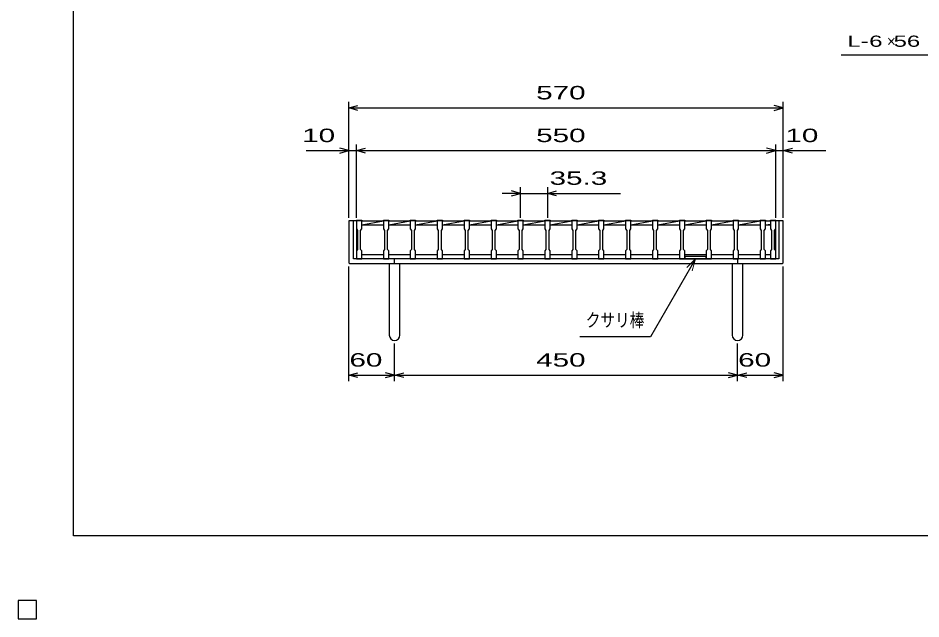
# Model space of a CAD drawing. Units: millimetres, scale not verified. Extents: x -1456 to 1385, y -1026 to 843.
# Drawn here: x -1456 to -271, y -1026 to -238 of the extents above; entities that cross this region are included whole.
import ezdxf
from ezdxf.enums import TextEntityAlignment as Align

# ---------------------------------------------------------------- set-up
doc = ezdxf.new("R2010")
doc.units = ezdxf.units.MM
doc.header["$LTSCALE"] = 8
for name, color, linetype, lineweight in [('0_2', 150, 'Continuous', 25), ('16', 3, 'Continuous', 25), ('19', 6, 'Continuous', 25), ('22', 4, 'Continuous', 25), ('24', 2, 'Continuous', 25), ('32', 4, 'Continuous', 25)]:
    doc.layers.add(name, color=color, linetype=linetype, lineweight=lineweight)
doc.styles.add('ベクトル', font='')
doc.styles.get('ベクトル').set_extended_font_data('ベクトル')

msp = doc.modelspace()

# ---------------------------------------------------------------- linework, layer by layer
at = {"layer": '0_2'}
for p, q in [((-1383.2, -917.2), (-1383.2, 842.8)), ((1384.8, -917.2), (-1383.2, -917.2)), ((-1432, -1002), (-1456, -1002)), ((-1456, -1002), (-1456, -1026)), ((-1432, -1002), (-1456, -1002)), ((-1456, -1002), (-1456, -1026)), ((-1432, -1002), (-1456, -1002)), ((-1456, -1002), (-1456, -1026)), ((-1432, -1002), (-1456, -1002)), ((-1456, -1002), (-1456, -1026)), ((-1432, -1002), (-1456, -1002)), ((-1456, -1002), (-1456, -1026)), ((-1432, -1026), (-1432, -1002)), ((-1432, -1026), (-1432, -1002)), ((-1432, -1026), (-1432, -1002)), ((-1432, -1026), (-1432, -1002)), ((-1432, -1026), (-1432, -1002)), ((-1456, -1026), (-1432, -1026)), ((-1456, -1026), (-1432, -1026)), ((-1456, -1026), (-1432, -1026)), ((-1456, -1026), (-1432, -1026)), ((-1456, -1026), (-1432, -1026))]:
    msp.add_line(p, q, dxfattribs=at)
at = {"layer": '16'}
for p, q in [((-1012, -504), (-1012, -503.3)), ((-1012, -503.3), (-1005, -503.3)), ((-1012, -504), (-1012, -514.5)), ((-1005, -504), (-1012, -504)), ((-1012, -504), (-1012, -548)), ((-1005, -503.3), (-1005, -504)), ((-1005, -514.5), (-1005, -504)), ((-1005, -504), (-976.7, -504)), ((-1005, -509.5), (-976.7, -504)), ((-976.7, -504), (-976.7, -503.3)), ((-976.7, -503.3), (-969.7, -503.3)), ((-976.7, -504), (-976.7, -514.5)), ((-969.7, -504), (-976.7, -504)), ((-969.7, -503.3), (-969.7, -504)), ((-969.7, -514.5), (-969.7, -504)), ((-969.7, -504), (-941.4, -504)), ((-969.7, -509.5), (-941.4, -504)), ((-941.4, -504), (-941.4, -503.3)), ((-941.4, -503.3), (-934.4, -503.3)), ((-941.4, -504), (-941.4, -514.5)), ((-934.4, -504), (-941.4, -504)), ((-934.4, -503.3), (-934.4, -504)), ((-934.4, -514.5), (-934.4, -504)), ((-934.4, -504), (-906.1, -504)), ((-934.4, -509.5), (-906.1, -504)), ((-906.1, -504), (-906.1, -503.3)), ((-906.1, -503.3), (-899.1, -503.3)), ((-906.1, -504), (-906.1, -514.5)), ((-899.1, -504), (-906.1, -504)), ((-899.1, -503.3), (-899.1, -504)), ((-899.1, -514.5), (-899.1, -504)), ((-899.1, -504), (-870.8, -504)), ((-899.1, -509.5), (-870.8, -504)), ((-870.8, -504), (-870.8, -503.3)), ((-870.8, -503.3), (-863.8, -503.3)), ((-870.8, -504), (-870.8, -514.5)), ((-863.8, -504), (-870.8, -504)), ((-863.8, -503.3), (-863.8, -504)), ((-863.8, -514.5), (-863.8, -504)), ((-863.8, -504), (-835.5, -504)), ((-863.8, -509.5), (-835.5, -504)), ((-835.5, -504), (-835.5, -503.3)), ((-835.5, -503.3), (-828.5, -503.3)), ((-835.5, -504), (-835.5, -514.5)), ((-828.5, -504), (-835.5, -504)), ((-828.5, -503.3), (-828.5, -504)), ((-828.5, -514.5), (-828.5, -504)), ((-828.5, -504), (-800.2, -504)), ((-828.5, -509.5), (-800.2, -504)), ((-800.2, -504), (-800.2, -503.3)), ((-800.2, -503.3), (-793.2, -503.3)), ((-800.2, -504), (-800.2, -514.5)), ((-793.2, -504), (-800.2, -504)), ((-793.2, -503.3), (-793.2, -504)), ((-793.2, -514.5), (-793.2, -504)), ((-793.2, -504), (-764.9, -504)), ((-793.2, -509.5), (-764.9, -504)), ((-764.9, -504), (-764.9, -503.3)), ((-764.9, -503.3), (-757.9, -503.3)), ((-764.9, -504), (-764.9, -514.5)), ((-757.9, -504), (-764.9, -504)), ((-757.9, -503.3), (-757.9, -504)), ((-757.9, -514.5), (-757.9, -504)), ((-757.9, -504), (-729.6, -504)), ((-757.9, -509.5), (-729.6, -504)), ((-729.6, -504), (-729.6, -503.3)), ((-729.6, -503.3), (-722.6, -503.3)), ((-729.6, -504), (-729.6, -514.5)), ((-722.6, -504), (-729.6, -504)), ((-722.6, -503.3), (-722.6, -504)), ((-722.6, -514.5), (-722.6, -504)), ((-722.6, -504), (-694.3, -504)), ((-722.6, -509.5), (-694.3, -504)), ((-694.3, -504), (-694.3, -503.3)), ((-694.3, -503.3), (-687.3, -503.3)), ((-694.3, -504), (-694.3, -514.5)), ((-687.3, -504), (-694.3, -504)), ((-687.3, -503.3), (-687.3, -504)), ((-687.3, -514.5), (-687.3, -504)), ((-687.3, -504), (-659, -504)), ((-687.3, -509.5), (-659, -504)), ((-659, -504), (-659, -503.3)), ((-659, -503.3), (-652, -503.3)), ((-659, -504), (-659, -514.5)), ((-652, -504), (-659, -504)), ((-652, -503.3), (-652, -504)), ((-652, -514.5), (-652, -504)), ((-652, -504), (-623.7, -504)), ((-652, -509.5), (-623.7, -504)), ((-623.7, -504), (-623.7, -503.3)), ((-623.7, -503.3), (-616.7, -503.3)), ((-623.7, -504), (-623.7, -514.5)), ((-616.7, -504), (-623.7, -504)), ((-616.7, -503.3), (-616.7, -504)), ((-616.7, -514.5), (-616.7, -504)), ((-616.7, -504), (-588.4, -504)), ((-616.7, -509.5), (-588.4, -504)), ((-588.4, -504), (-588.4, -503.3)), ((-588.4, -503.3), (-581.4, -503.3)), ((-588.4, -504), (-588.4, -514.5)), ((-581.4, -504), (-588.4, -504)), ((-581.4, -503.3), (-581.4, -504)), ((-581.4, -514.5), (-581.4, -504)), ((-581.4, -504), (-553.1, -504)), ((-581.4, -509.5), (-553.1, -504)), ((-553.1, -504), (-553.1, -503.3)), ((-553.1, -503.3), (-546.1, -503.3)), ((-553.1, -504), (-553.1, -514.5)), ((-546.1, -504), (-553.1, -504)), ((-546.1, -503.3), (-546.1, -504)), ((-546.1, -514.5), (-546.1, -504)), ((-546.1, -504), (-517.8, -504)), ((-546.1, -509.5), (-517.8, -504)), ((-517.8, -504), (-517.8, -503.3)), ((-517.8, -503.3), (-510.8, -503.3)), ((-517.8, -504), (-517.8, -514.5)), ((-510.8, -504), (-517.8, -504)), ((-510.8, -503.3), (-510.8, -504)), ((-510.8, -514.5), (-510.8, -504)), ((-510.8, -504), (-482.5, -504)), ((-510.8, -509.5), (-482.5, -504)), ((-482.5, -504), (-482.5, -503.3)), ((-482.5, -503.3), (-475.5, -503.3)), ((-482.5, -504), (-482.5, -514.5)), ((-475.5, -504), (-482.5, -504)), ((-475.5, -503.3), (-475.5, -504)), ((-475.5, -514.5), (-475.5, -504)), ((-475.5, -504), (-469, -504)), ((-475.5, -509.5), (-469, -508.237)), ((-469, -504), (-469, -503.3)), ((-469, -503.3), (-462, -503.3)), ((-469, -504), (-469, -514.5)), ((-462, -504), (-469, -504)), ((-462, -503.3), (-462, -504)), ((-462, -514.5), (-462, -504)), ((-462, -548), (-462, -504)), ((-1012, -514.5), (-1010.5, -516.5)), ((-1010.5, -516.5), (-1010.5, -541.5)), ((-1006.5, -516.5), (-1005, -514.5)), ((-1006.5, -541.5), (-1006.5, -516.5)), ((-1005, -509.5), (-976.7, -509.5)), ((-976.7, -514.5), (-975.2, -516.5)), ((-975.2, -516.5), (-975.2, -541.5)), ((-971.2, -516.5), (-969.7, -514.5)), ((-971.2, -541.5), (-971.2, -516.5)), ((-969.7, -509.5), (-941.4, -509.5)), ((-941.4, -514.5), (-939.9, -516.5)), ((-939.9, -516.5), (-939.9, -541.5)), ((-935.9, -516.5), (-934.4, -514.5)), ((-935.9, -541.5), (-935.9, -516.5)), ((-934.4, -509.5), (-906.1, -509.5)), ((-906.1, -514.5), (-904.6, -516.5)), ((-904.6, -516.5), (-904.6, -541.5)), ((-900.6, -516.5), (-899.1, -514.5)), ((-900.6, -541.5), (-900.6, -516.5)), ((-899.1, -509.5), (-870.8, -509.5)), ((-870.8, -514.5), (-869.3, -516.5)), ((-869.3, -516.5), (-869.3, -541.5)), ((-865.3, -516.5), (-863.8, -514.5)), ((-865.3, -541.5), (-865.3, -516.5)), ((-863.8, -509.5), (-835.5, -509.5)), ((-835.5, -514.5), (-834, -516.5)), ((-834, -516.5), (-834, -541.5)), ((-830, -516.5), (-828.5, -514.5)), ((-830, -541.5), (-830, -516.5)), ((-828.5, -509.5), (-800.2, -509.5)), ((-800.2, -514.5), (-798.7, -516.5)), ((-798.7, -516.5), (-798.7, -541.5)), ((-794.7, -516.5), (-793.2, -514.5)), ((-794.7, -541.5), (-794.7, -516.5)), ((-793.2, -509.5), (-764.9, -509.5)), ((-764.9, -514.5), (-763.4, -516.5)), ((-763.4, -516.5), (-763.4, -541.5)), ((-759.4, -516.5), (-757.9, -514.5)), ((-759.4, -541.5), (-759.4, -516.5)), ((-757.9, -509.5), (-729.6, -509.5)), ((-729.6, -514.5), (-728.1, -516.5)), ((-728.1, -516.5), (-728.1, -541.5)), ((-724.1, -516.5), (-722.6, -514.5)), ((-724.1, -541.5), (-724.1, -516.5)), ((-722.6, -509.5), (-694.3, -509.5)), ((-694.3, -514.5), (-692.8, -516.5)), ((-692.8, -516.5), (-692.8, -541.5)), ((-688.8, -516.5), (-687.3, -514.5)), ((-688.8, -541.5), (-688.8, -516.5)), ((-687.3, -509.5), (-659, -509.5)), ((-659, -514.5), (-657.5, -516.5)), ((-657.5, -516.5), (-657.5, -541.5)), ((-653.5, -516.5), (-652, -514.5)), ((-653.5, -541.5), (-653.5, -516.5)), ((-652, -509.5), (-623.7, -509.5)), ((-623.7, -514.5), (-622.2, -516.5)), ((-622.2, -516.5), (-622.2, -541.5)), ((-618.2, -516.5), (-616.7, -514.5)), ((-618.2, -541.5), (-618.2, -516.5)), ((-616.7, -509.5), (-588.4, -509.5)), ((-588.4, -514.5), (-586.9, -516.5)), ((-586.9, -516.5), (-586.9, -541.5)), ((-582.9, -516.5), (-581.4, -514.5)), ((-582.9, -541.5), (-582.9, -516.5)), ((-581.4, -509.5), (-553.1, -509.5)), ((-553.1, -514.5), (-551.6, -516.5)), ((-551.6, -516.5), (-551.6, -541.5)), ((-547.6, -516.5), (-546.1, -514.5)), ((-547.6, -541.5), (-547.6, -516.5)), ((-546.1, -509.5), (-517.8, -509.5)), ((-517.8, -514.5), (-516.3, -516.5)), ((-516.3, -516.5), (-516.3, -541.5)), ((-512.3, -516.5), (-510.8, -514.5)), ((-512.3, -541.5), (-512.3, -516.5)), ((-510.8, -509.5), (-482.5, -509.5)), ((-482.5, -514.5), (-481, -516.5)), ((-481, -516.5), (-481, -541.5)), ((-477, -516.5), (-475.5, -514.5)), ((-477, -541.5), (-477, -516.5)), ((-475.5, -509.5), (-469, -509.5)), ((-469, -514.5), (-467.5, -516.5)), ((-467.5, -516.5), (-467.5, -541.5)), ((-463.5, -516.5), (-462, -514.5)), ((-463.5, -541.5), (-463.5, -516.5)), ((-1010.5, -541.5), (-1012, -543.5)), ((-1012, -543.5), (-1012, -554)), ((-1005, -543.5), (-1006.5, -541.5)), ((-1005, -554), (-1005, -543.5)), ((-975.2, -541.5), (-976.7, -543.5)), ((-976.7, -543.5), (-976.7, -554)), ((-969.7, -543.5), (-971.2, -541.5)), ((-969.7, -554), (-969.7, -543.5)), ((-939.9, -541.5), (-941.4, -543.5)), ((-941.4, -543.5), (-941.4, -554)), ((-934.4, -543.5), (-935.9, -541.5)), ((-934.4, -554), (-934.4, -543.5)), ((-904.6, -541.5), (-906.1, -543.5)), ((-906.1, -543.5), (-906.1, -554)), ((-899.1, -543.5), (-900.6, -541.5)), ((-899.1, -554), (-899.1, -543.5)), ((-869.3, -541.5), (-870.8, -543.5)), ((-870.8, -543.5), (-870.8, -554)), ((-863.8, -543.5), (-865.3, -541.5)), ((-863.8, -554), (-863.8, -543.5)), ((-834, -541.5), (-835.5, -543.5)), ((-835.5, -543.5), (-835.5, -554)), ((-828.5, -543.5), (-830, -541.5)), ((-828.5, -554), (-828.5, -543.5)), ((-798.7, -541.5), (-800.2, -543.5)), ((-800.2, -543.5), (-800.2, -554)), ((-793.2, -543.5), (-794.7, -541.5)), ((-793.2, -554), (-793.2, -543.5)), ((-763.4, -541.5), (-764.9, -543.5)), ((-764.9, -543.5), (-764.9, -554)), ((-757.9, -543.5), (-759.4, -541.5)), ((-757.9, -554), (-757.9, -543.5)), ((-728.1, -541.5), (-729.6, -543.5)), ((-729.6, -543.5), (-729.6, -554)), ((-722.6, -543.5), (-724.1, -541.5)), ((-722.6, -554), (-722.6, -543.5)), ((-692.8, -541.5), (-694.3, -543.5)), ((-694.3, -543.5), (-694.3, -554)), ((-687.3, -543.5), (-688.8, -541.5)), ((-687.3, -554), (-687.3, -543.5)), ((-657.5, -541.5), (-659, -543.5)), ((-659, -543.5), (-659, -554)), ((-652, -543.5), (-653.5, -541.5)), ((-652, -554), (-652, -543.5)), ((-622.2, -541.5), (-623.7, -543.5)), ((-623.7, -543.5), (-623.7, -554)), ((-616.7, -543.5), (-618.2, -541.5)), ((-616.7, -554), (-616.7, -543.5)), ((-586.9, -541.5), (-588.4, -543.5)), ((-588.4, -543.5), (-588.4, -554)), ((-581.4, -543.5), (-582.9, -541.5)), ((-581.4, -554), (-581.4, -543.5)), ((-551.6, -541.5), (-553.1, -543.5)), ((-553.1, -543.5), (-553.1, -554)), ((-546.1, -543.5), (-547.6, -541.5)), ((-546.1, -554), (-546.1, -543.5)), ((-516.3, -541.5), (-517.8, -543.5)), ((-517.8, -543.5), (-517.8, -554)), ((-510.8, -543.5), (-512.3, -541.5)), ((-510.8, -554), (-510.8, -543.5)), ((-481, -541.5), (-482.5, -543.5)), ((-482.5, -543.5), (-482.5, -554)), ((-475.5, -543.5), (-477, -541.5)), ((-475.5, -554), (-475.5, -543.5)), ((-467.5, -541.5), (-469, -543.5)), ((-469, -543.5), (-469, -554)), ((-462, -543.5), (-463.5, -541.5)), ((-462, -554), (-462, -543.5)), ((-1012, -554), (-1005, -554)), ((-1005, -548), (-976.7, -548)), ((-976.7, -554), (-969.7, -554)), ((-969.7, -548), (-941.4, -548)), ((-941.4, -554), (-934.4, -554)), ((-934.4, -548), (-906.1, -548)), ((-906.1, -554), (-899.1, -554)), ((-899.1, -548), (-870.8, -548)), ((-870.8, -554), (-863.8, -554)), ((-863.8, -548), (-835.5, -548)), ((-835.5, -554), (-828.5, -554)), ((-828.5, -548), (-800.2, -548)), ((-800.2, -554), (-793.2, -554)), ((-793.2, -548), (-764.9, -548)), ((-764.9, -554), (-757.9, -554)), ((-757.9, -548), (-729.6, -548)), ((-729.6, -554), (-722.6, -554)), ((-722.6, -548), (-694.3, -548)), ((-694.3, -554), (-687.3, -554)), ((-687.3, -548), (-659, -548)), ((-659, -554), (-652, -554)), ((-652, -548), (-623.7, -548)), ((-623.7, -554), (-616.7, -554)), ((-616.7, -548), (-588.4, -548)), ((-588.4, -554), (-581.4, -554)), ((-581.4, -548), (-553.1, -548)), ((-553.1, -554), (-546.1, -554)), ((-546.1, -548), (-517.8, -548)), ((-517.8, -554), (-510.8, -554)), ((-510.8, -548), (-482.5, -548)), ((-482.5, -554), (-475.5, -554)), ((-475.5, -548), (-469, -548)), ((-469, -554), (-462, -554)), ((-1432, -1002), (-1456, -1002)), ((-1456, -1002), (-1456, -1026)), ((-1432, -1002), (-1456, -1002)), ((-1456, -1002), (-1456, -1026)), ((-1432, -1002), (-1456, -1002)), ((-1456, -1002), (-1456, -1026)), ((-1432, -1002), (-1456, -1002)), ((-1456, -1002), (-1456, -1026)), ((-1432, -1002), (-1456, -1002)), ((-1456, -1002), (-1456, -1026)), ((-1432, -1026), (-1432, -1002)), ((-1432, -1026), (-1432, -1002)), ((-1432, -1026), (-1432, -1002)), ((-1432, -1026), (-1432, -1002)), ((-1432, -1026), (-1432, -1002)), ((-1456, -1026), (-1432, -1026)), ((-1456, -1026), (-1432, -1026)), ((-1456, -1026), (-1432, -1026)), ((-1456, -1026), (-1432, -1026)), ((-1456, -1026), (-1432, -1026))]:
    msp.add_line(p, q, dxfattribs=at)
at = {"layer": '19'}
for p, q in [((-1012, -504), (-1022, -504)), ((-1022, -504), (-1022, -559)), ((-1016, -554), (-1016, -504)), ((-452, -504), (-462, -504)), ((-458, -504), (-458, -554)), ((-452, -559), (-452, -504)), ((-458, -554), (-1016, -554)), ((-962, -560), (-962, -554)), ((-512, -554), (-512, -560)), ((-1022, -559), (-1021, -560)), ((-1021, -560), (-453, -560)), ((-969, -560), (-969, -654)), ((-955, -654), (-955, -560)), ((-519, -560), (-519, -654)), ((-505, -654), (-505, -560)), ((-453, -560), (-452, -559))]:
    msp.add_line(p, q, dxfattribs=at)
at = {"layer": '19', "color": 4}
for p, q in [((-567.25, -554), (-626.297, -656.272)), ((-626.297, -656.272), (-719.097, -656.272))]:
    msp.add_line(p, q, dxfattribs=at)
at = {"layer": '19', "color": 3}
for p, q in [((-553.1, -551), (-581.4, -551)), ((-581.4, -551), (-581.4, -554)), ((-581.4, -554), (-553.1, -554)), ((-553.1, -554), (-553.1, -551))]:
    msp.add_line(p, q, dxfattribs=at)
at = {"layer": '19', "color": 4, "lineweight": 13}
for p, q in [((-567.25, -554), (-578.564, -565.314)), ((-571.391, -569.455), (-567.25, -554))]:
    msp.add_line(p, q, dxfattribs=at)
at = {"layer": '19'}
for centre in [(-962, -654), (-512, -654)]:
    msp.add_arc(centre, 7, 180, 0, dxfattribs=at)
at = {"layer": '22'}
for p, q in [((-376, -286.5), (-216, -286.5)), ((-1022, -500), (-1022, -348)), ((-1022, -356), (-1010, -352.8)), ((-452, -356), (-464, -352.8)), ((-452, -500), (-452, -348)), ((-1022, -356), (-452, -356)), ((-1010, -359.2), (-1022, -356)), ((-464, -359.2), (-452, -356)), ((-1078, -412), (-1022, -412)), ((-1022, -412), (-1034, -408.8)), ((-1034, -415.2), (-1022, -412)), ((-1022, -500), (-1022, -404)), ((-1022, -412), (-1012, -412)), ((-1012, -500), (-1012, -404)), ((-1012, -412), (-1000, -408.8)), ((-1000, -415.2), (-1012, -412)), ((-1012, -412), (-462, -412)), ((-462, -412), (-474, -408.8)), ((-474, -415.2), (-462, -412)), ((-462, -500), (-462, -404)), ((-462, -412), (-452, -412)), ((-452, -500), (-452, -404)), ((-452, -412), (-440, -408.8)), ((-440, -415.2), (-452, -412)), ((-452, -412), (-396, -412)), ((-796.7, -500), (-796.7, -460)), ((-761.4, -460), (-761.4, -500)), ((-796.7, -468), (-820.7, -468)), ((-796.7, -468), (-808.7, -464.8)), ((-808.7, -471.2), (-796.7, -468)), ((-796.7, -468), (-761.4, -468)), ((-761.4, -468), (-749.4, -464.8)), ((-749.4, -471.2), (-761.4, -468)), ((-761.4, -468), (-665.4, -468)), ((-1022, -714.4), (-1022, -564)), ((-452, -714.4), (-452, -564)), ((-962, -714.4), (-962, -664.8)), ((-512, -714.4), (-512, -664.8)), ((-1022, -706.4), (-1010, -703.2)), ((-1010, -709.6), (-1022, -706.4)), ((-1022, -706.4), (-962, -706.4)), ((-962, -706.4), (-974, -703.2)), ((-974, -709.6), (-962, -706.4)), ((-962, -706.4), (-950, -703.2)), ((-950, -709.6), (-962, -706.4)), ((-962, -706.4), (-512, -706.4)), ((-512, -706.4), (-524, -703.2)), ((-524, -709.6), (-512, -706.4)), ((-512, -706.4), (-500, -703.2)), ((-500, -709.6), (-512, -706.4)), ((-512, -706.4), (-452, -706.4)), ((-452, -706.4), (-464, -703.2)), ((-464, -709.6), (-452, -706.4))]:
    msp.add_line(p, q, dxfattribs=at)
at = {"layer": '22', "color": 2}
for p, q in [((-1432, -1002), (-1456, -1002)), ((-1456, -1002), (-1456, -1026)), ((-1432, -1002), (-1456, -1002)), ((-1456, -1002), (-1456, -1026)), ((-1432, -1002), (-1456, -1002)), ((-1456, -1002), (-1456, -1026)), ((-1432, -1026), (-1432, -1002)), ((-1432, -1026), (-1432, -1002)), ((-1432, -1026), (-1432, -1002)), ((-1456, -1026), (-1432, -1026)), ((-1456, -1026), (-1432, -1026)), ((-1456, -1026), (-1432, -1026))]:
    msp.add_line(p, q, dxfattribs=at)
at = {"layer": '24', "color": 4}
for p, q in [((-1432, -1002), (-1456, -1002)), ((-1456, -1002), (-1456, -1026)), ((-1432, -1002), (-1456, -1002)), ((-1456, -1002), (-1456, -1026)), ((-1432, -1002), (-1456, -1002)), ((-1456, -1002), (-1456, -1026)), ((-1432, -1026), (-1432, -1002)), ((-1432, -1026), (-1432, -1002)), ((-1432, -1026), (-1432, -1002)), ((-1456, -1026), (-1432, -1026)), ((-1456, -1026), (-1432, -1026)), ((-1456, -1026), (-1432, -1026))]:
    msp.add_line(p, q, dxfattribs=at)
at = {"layer": '32'}
for p, q in [((-1432, -1002), (-1456, -1002)), ((-1456, -1002), (-1456, -1026)), ((-1432, -1002), (-1456, -1002)), ((-1456, -1002), (-1456, -1026)), ((-1432, -1002), (-1456, -1002)), ((-1456, -1002), (-1456, -1026)), ((-1432, -1002), (-1456, -1002)), ((-1456, -1002), (-1456, -1026)), ((-1432, -1002), (-1456, -1002)), ((-1456, -1002), (-1456, -1026)), ((-1432, -1026), (-1432, -1002)), ((-1432, -1026), (-1432, -1002)), ((-1432, -1026), (-1432, -1002)), ((-1432, -1026), (-1432, -1002)), ((-1432, -1026), (-1432, -1002)), ((-1456, -1026), (-1432, -1026)), ((-1456, -1026), (-1432, -1026)), ((-1456, -1026), (-1432, -1026)), ((-1456, -1026), (-1432, -1026)), ((-1456, -1026), (-1432, -1026))]:
    msp.add_line(p, q, dxfattribs=at)

# ---------------------------------------------------------------- texts
at = {"layer": '19', "color": 2, "style": 'ベクトル', "width": 0.8}
msp.add_text('クサリ棒', height=17.6, dxfattribs=at).set_placement((-634.297, -648.272), align=Align.BOTTOM_RIGHT)
at = {"layer": '22', "color": 2, "style": 'ベクトル'}
for s, height, width, p in [('L-', 14.66, 1.6, (-368, -268.5)), (' 6 ', 14.66, 1.6, (-348, -268.5)), (' 56 ', 14.66, 1.6, (-316, -268.5)), (' 570 ', 17.6, 1.65, (-787, -336)), (' 10 ', 17.6, 1.65, (-1094, -392)), (' 550 ', 17.6, 1.65, (-787, -392)), (' 10 ', 17.6, 1.65, (-460, -392)), (' 35.3 ', 17.6, 1.65, (-769.4, -448)), (' 60 ', 17.6, 1.65, (-1032, -686.4)), (' 450 ', 17.6, 1.65, (-787, -686.4)), (' 60 ', 17.6, 1.65, (-522, -686.4))]:
    msp.add_text(s, height=height, dxfattribs=dict(at, width=width)).set_placement(p, align=Align.MIDDLE_LEFT)
msp.add_text('×', height=14.66, dxfattribs=at).set_placement((-316, -268.5), align=Align.MIDDLE_LEFT)

doc.saveas('drawing.dxf')
